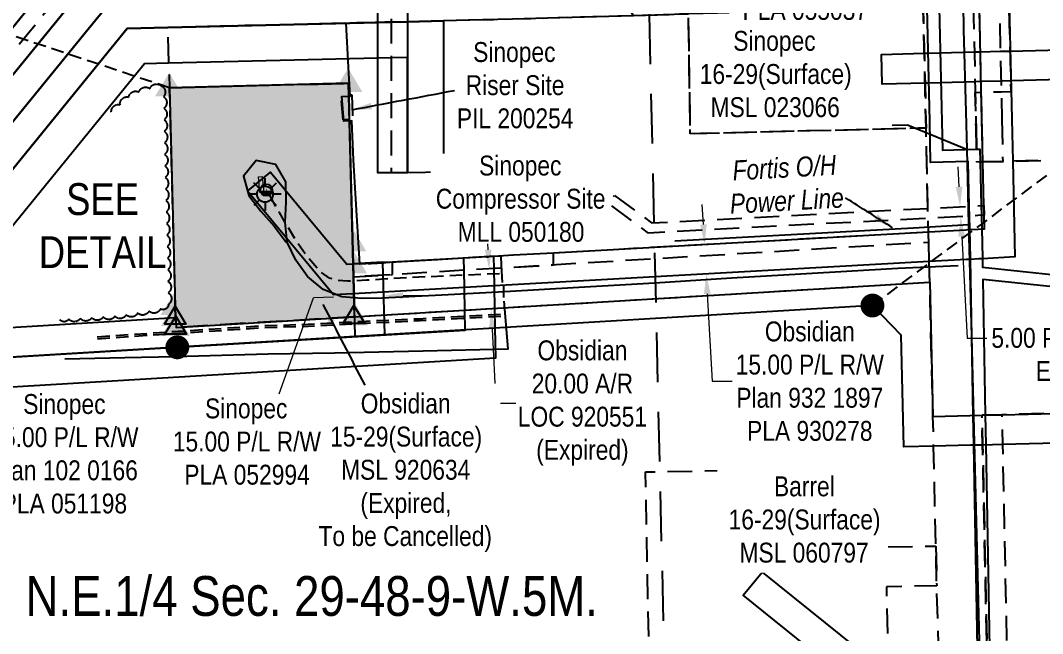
# Model space of a CAD drawing. Extents: x 614480 to 617433, y 5892532 to 5894399.
# Drawn here: x 614940 to 615454, y 5893076 to 5893385 of the extents above; entities that cross this region are included whole.
import ezdxf
from ezdxf.enums import TextEntityAlignment as Align

# ---------------------------------------------------------------- set-up
doc = ezdxf.new("R2010")
doc.units = 0
doc.header["$LTSCALE"] = 5
doc.header["$PDSIZE"] = 0.5
for name, pattern in [('0', [1, 1, 0]), ('foc-ACCESSROAD', [3.75, 2.5, -1.25]), ('foc-FLOWLINE', [3.75, 2.5, -1.25]), ('foc-LSD', [8, 5, -3]), ('foc-TIELINE', [1.875, 1.25, -0.625]), ('UG_PIPE', [1.875, 1.25, -0.625])]:
    doc.linetypes.add(name, pattern=pattern)
doc.layers.get('Defpoints').update_dxf_attribs({"color": 9})
for name, color, linetype in [('AS-FENCE', 48, 'foc-FENCE'), ('AS-PIPE-UG', 44, 'UG_PIPE'), ('AS-POWER', 104, 'foc-POWER'), ('AS-POWER-T', 104, 'Continuous'), ('AS-ROADS', 254, 'Continuous'), ('AS-SYMBOL', 7, 'Continuous'), ('C-AR', 13, 'foc-ACCESSROAD'), ('C-RW', 13, 'Continuous'), ('C-SYMBOL', 7, 'Continuous'), ('C-WS', 13, 'foc-ACCESSROAD'), ('C-WS-S', 8, 'Continuous'), ('DETAIL-T', 7, 'Continuous'), ('F-EZE', 190, 'foc-FLOWLINE'), ('F-RW', 190, 'Continuous'), ('F-WS', 190, 'foc-ACCESSROAD'), ('L-MON', 1, 'Continuous'), ('L-SECTION-LSD', 7, 'foc-LSD'), ('L-TIE', 7, 'foc-TIELINE'), ('P-PROPOSED', 10, 'Continuous'), ('P-PROPOSED-H', 21, 'Continuous'), ('T-BUSH', 110, '0')]:
    doc.layers.add(name, color=color, linetype=linetype)
for name, color, linetype, lineweight in [('AS-GENERAL', 48, 'Continuous', 18), ('C-AR-T', 13, 'Continuous', 9), ('C-RW-T', 13, 'Continuous', 9), ('C-WS-T', 13, 'Continuous', 9), ('F-EZE-T', 190, 'Continuous', 9), ('F-RW-T', 190, 'Continuous', 9), ('F-WS-T', 190, 'Continuous', 9)]:
    doc.layers.add(name, color=color, linetype=linetype, lineweight=lineweight)
doc.styles.add('175L', font='ARIALN.TTF', dxfattribs={"height": 20})
doc.styles.add('80CG', font='ARIALN.TTF', dxfattribs={"height": 10})
doc.styles.add('80L', font='ARIALN.TTF', dxfattribs={"height": 10})
doc.styles.add('foc-LtypeFont', font='ARIALN.TTF', dxfattribs={"height": 7.35})
doc.linetypes.add('foc-FENCE', pattern='A,10,-1,["X",foc-LtypeFont,S=0.2,R=0,X=-0.625,Y=-0.75],-1.24', length=12.24)
doc.linetypes.add('foc-POWER', pattern='A,6,-1,["P",foc-LtypeFont,S=0.2,R=0,X=-0.625,Y=-0.75],-1.24,4', length=12.24)
doc.dimstyles.new('Compass 5 000', dxfattribs={"dimscale": 5, "dimtxt": 9, "dimasz": 2, "dimexe": 0.2, "dimexo": 0.0625, "dimgap": 0.5, "dimtad": 0, "dimtih": 1, "dimtoh": 1, "dimzin": 0, "dimdsep": 46, "dimtxsty": '80CG', "dimcen": 0.1, "dimse1": 1, "dimse2": 1, "dimclrd": 256, "dimclrt": 256, "dimaunit": 1, "dimadec": 4, "dimazin": 0, "dimtfac": 0.06, "dimtofl": 0, "dimtmove": 0, "dimatfit": 1, "dimfxl": 0.2, "dimtolj": 1, "dimtzin": 0, "dimlwd": -1, "dimarcsym": 0})

# ---------------------------------------------------------------- blocks, each defined once
blk = doc.blocks.new('*D606')
at = {"layer": 'C-RW-T', "transparency": 16777216}
for p, q in [((615283.56, 5893282.18), (615283.01, 5893292.16)), ((615285.51, 5893247.24), (615287.96, 5893203.31)), ((615287.96, 5893203.31), (615297.96, 5893203.31))]:
    blk.add_line(p, q, dxfattribs=at)
for points in [[(615285.23, 5893282.27), (615281.9, 5893282.09), (615284.12, 5893272.2)], [(615287.17, 5893247.33), (615283.85, 5893247.15), (615284.95, 5893257.22)]]:
    blk.add_solid(points, dxfattribs=at)
at = {"layer": 'Defpoints', "color": 0, "transparency": 16777216}
for p in [(615312.09, 5893273.76), (615284.95, 5893257.22), (615312.92, 5893258.78)]:
    blk.add_point(p, dxfattribs=at)
at = {"layer": 'C-RW-T', "transparency": 16777216, "insert": (615337.04, 5893203.31), "char_height": 10, "attachment_point": 5, "style": '80CG'}
blk.add_mtext('\\A1;Obsidian\\P15.00 P/L R/W\\PPlan 932 1897\\PPLA 930278', dxfattribs=at)
blk = doc.blocks.new('*D612')
at = {"layer": 'Defpoints', "color": 0, "transparency": 16777216}
for p in [(615408.32, 5893290.91), (615408.58, 5893285.92), (615412.88, 5893286.15)]:
    blk.add_point(p, dxfattribs=at)
at = {"layer": 'F-EZE-T', "transparency": 16777216}
for p, q in [((615412.09, 5893301.12), (615411.56, 5893311.11)), ((615413.41, 5893276.16), (615416.11, 5893225.08)), ((615416.11, 5893225.08), (615426.11, 5893225.08))]:
    blk.add_line(p, q, dxfattribs=at)
for points in [[(615413.76, 5893301.21), (615410.43, 5893301.03), (615412.62, 5893291.14)], [(615415.07, 5893276.25), (615411.74, 5893276.08), (615412.88, 5893286.15)]]:
    blk.add_solid(points, dxfattribs=at)
at = {"layer": 'F-EZE-T', "transparency": 16777216, "insert": (615482.45, 5893225.08), "char_height": 10, "attachment_point": 5, "style": '80CG', "bg_fill": 3, "box_fill_scale": 1.1, "bg_fill_color": 256, "bg_fill_true_color": 13158600, "bg_fill_transparency": 0}
blk.add_mtext('\\A1;Fortis\\P5.00 Power Line R/W\\PEZE 050311', dxfattribs=at)
blk = doc.blocks.new('*D614')
at = {"layer": 'Defpoints', "color": 0, "transparency": 16777216}
for p in [(614958.69, 5893385.07), (614970.27, 5893375.63), (614908.42, 5893323.35)]:
    blk.add_point(p, dxfattribs=at)
at = {"layer": 'F-RW-T', "transparency": 16777216}
for p, q in [((614849.09, 5893371.68), (614839.09, 5893371.68)), ((614900.66, 5893329.67), (614849.09, 5893371.68)), ((614927.75, 5893307.6), (614935.51, 5893301.28))]:
    blk.add_line(p, q, dxfattribs=at)
for points in [[(614901.71, 5893330.96), (614899.61, 5893328.38), (614908.42, 5893323.35)], [(614928.81, 5893308.89), (614926.7, 5893306.31), (614920, 5893313.92)]]:
    blk.add_solid(points, dxfattribs=at)
at = {"layer": 'F-RW-T', "transparency": 16777216, "insert": (614800.01, 5893371.68), "char_height": 10, "attachment_point": 5, "style": '80CG'}
blk.add_mtext('\\A1;Keyera\\P15.00 P/L R/W\\PPlan 052 5152\\PPLA 034290', dxfattribs=at)
blk = doc.blocks.new('*D620')
at = {"layer": 'Defpoints', "color": 0, "transparency": 16777216}
for p in [(614950.68, 5893231.46), (614951.56, 5893216.6), (614910.36, 5893214.14)]:
    blk.add_point(p, dxfattribs=at)
at = {"layer": 'F-RW-T', "transparency": 16777216}
for p, q in [((614908.87, 5893238.97), (614908.28, 5893248.96)), ((614910.96, 5893204.15), (614913.19, 5893166.81)), ((614913.19, 5893166.81), (614923.19, 5893166.81))]:
    blk.add_line(p, q, dxfattribs=at)
for points in [[(614910.54, 5893239.07), (614907.21, 5893238.87), (614909.47, 5893228.99)], [(614912.62, 5893204.25), (614909.29, 5893204.05), (614910.36, 5893214.14)]]:
    blk.add_solid(points, dxfattribs=at)
at = {"layer": 'F-RW-T', "transparency": 16777216, "insert": (614962.28, 5893166.81), "char_height": 10, "attachment_point": 5, "style": '80CG'}
blk.add_mtext('\\A1;Sinopec\\P15.00 P/L R/W\\PPlan 102 0166\\PPLA 051198', dxfattribs=at)
blk = doc.blocks.new('*D625')
at = {"layer": 'Defpoints', "color": 0, "transparency": 16777216}
for p in [(615265.57, 5893426.03), (615275.52, 5893426.17), (615275.69, 5893414.72)]:
    blk.add_point(p, dxfattribs=at)
at = {"layer": 'F-RW-T', "transparency": 16777216}
for p, q in [((615255.74, 5893414.42), (615245.74, 5893414.27)), ((615285.69, 5893414.86), (615295.69, 5893415.01))]:
    blk.add_line(p, q, dxfattribs=at)
for points in [[(615255.72, 5893416.09), (615255.77, 5893412.75), (615265.74, 5893414.57)], [(615285.66, 5893416.53), (615285.71, 5893413.2), (615275.69, 5893414.72)]]:
    blk.add_solid(points, dxfattribs=at)
at = {"layer": 'F-RW-T', "transparency": 16777216, "insert": (615334.77, 5893415.01), "char_height": 10, "attachment_point": 5, "style": '80CG', "bg_fill": 3, "box_fill_scale": 1.1, "bg_fill_color": 256, "bg_fill_true_color": 13158600, "bg_fill_transparency": 0}
blk.add_mtext('\\A1;Sinopec\\P10.00 P/L R/W\\PPlan 072 2904\\PPLA 055037', dxfattribs=at)
blk = doc.blocks.new('*D627')
at = {"layer": 'C-AR-T', "transparency": 16777216}
for p, q in [((615175.35, 5893269.5), (615174.85, 5893279.49)), ((615177.34, 5893229.54), (615179.2, 5893192.35)), ((615179.2, 5893192.35), (615189.2, 5893192.35))]:
    blk.add_line(p, q, dxfattribs=at)
for points in [[(615177.01, 5893269.59), (615173.68, 5893269.42), (615175.85, 5893259.52)], [(615179.01, 5893229.62), (615175.68, 5893229.46), (615176.85, 5893239.53)]]:
    blk.add_solid(points, dxfattribs=at)
at = {"layer": 'Defpoints', "color": 0, "transparency": 16777216}
for p in [(615202.64, 5893260.85), (615176.85, 5893239.53), (615203.64, 5893240.87)]:
    blk.add_point(p, dxfattribs=at)
at = {"layer": 'C-AR-T', "transparency": 16777216, "insert": (615222.72, 5893192.35), "char_height": 10, "attachment_point": 5, "style": '80CG'}
blk.add_mtext('\\A1;Obsidian\\P20.00 A/R\\PLOC 920551\\P(Expired)', dxfattribs=at)
blk = doc.blocks.new('fdia')
at = {"color": 255, "const_width": 1}
blk.add_lwpolyline([(-0.5, 0, 1), (0.5, 0, 1)], format="xyb", close=True, dxfattribs=at)
blk = doc.blocks.new('Fdiaa')
blk.add_blockref('fdia', (0, 0))
blk = doc.blocks.new('fdib')
at = {"color": 1, "const_width": 1.6}
blk.add_lwpolyline([(-0.4, 0, 1), (0.4, 0, 1)], format="xyb", close=True, dxfattribs=at)
at = {"color": 1}
blk.add_circle((0, 0), 0.8, dxfattribs=at)
blk = doc.blocks.new('Fdibb')
blk.add_blockref('fdib', (0, 0))
blk = doc.blocks.new('fdicc')
for name in ['Fdibb', 'Fdiaa']:
    blk.add_blockref(name, (0, 0))
blk = doc.blocks.new('FDI')
blk.add_blockref('fdicc', (0, 0))
blk = doc.blocks.new('GAS')
h = blk.add_hatch(color=255)
h.dxf.hatch_style = 1
edge = h.paths.add_edge_path()
edge.add_arc((0, 0), 0.9, 0, 360)
for p, q in [((-0.57, 0.57), (-1.14, 1.14)), ((0, 0.81), (0, 1.62)), ((0.57, 0.57), (1.14, 1.14)), ((-0.81, 0), (-1.62, 0)), ((1.62, 0), (0.81, 0)), ((-0.57, -0.57), (-1.14, -1.14)), ((0, -0.81), (0, -1.62)), ((1.14, -1.14), (0.57, -0.57))]:
    blk.add_line(p, q)
blk.add_circle((0, 0), 0.8)
blk = doc.blocks.new('RISER')
h = blk.add_hatch(color=255)
h.dxf.hatch_style = 1
edge = h.paths.add_edge_path()
edge.add_arc((0, 0), 0.7, 0, 360)
blk.add_hatch(color=13).paths.add_polyline_path([(0.58, -0.15), (-0.58, -0.15, 0.774597)])
at = {"color": 13}
blk.add_line((-0.58, -0.15), (0.58, -0.15), dxfattribs=at)
blk.add_circle((0, 0), 0.6, dxfattribs=at)
blk = doc.blocks.new('STRIA')
blk.add_hatch(color=255).paths.add_polyline_path([(-0.04, 1.52), (-1.47, -0.87), (1.39, -0.87)])
blk = doc.blocks.new('STRIAA')
blk.add_blockref('STRIA', (0, 0))
blk = doc.blocks.new('STRIB')
at = {"color": 1}
blk.add_solid([(-1.12, -0.67), (-0.04, 1.13), (1.04, -0.67)], dxfattribs=at)
blk = doc.blocks.new('STRIBB')
blk.add_blockref('STRIB', (0, 0))
blk = doc.blocks.new('STRICC')
for name in ['STRIAA', 'STRIBB']:
    blk.add_blockref(name, (0, 0))
blk = doc.blocks.new('fdspike')
blk.add_blockref('STRICC', (0, 0))
blk = doc.blocks.new('TRIA')
blk.add_hatch(color=255).paths.add_polyline_path([(-0.04, 1.52), (-1.47, -0.87), (1.39, -0.87)])
blk = doc.blocks.new('TRIAA')
blk.add_blockref('TRIA', (0, 0))
blk = doc.blocks.new('TRIB')
at = {"color": 1}
blk.add_lwpolyline([(-1.12, -0.67), (-0.04, 1.13), (1.04, -0.67)], close=True, dxfattribs=at)
blk = doc.blocks.new('TRIBB')
blk.add_blockref('TRIB', (0, 0))
blk = doc.blocks.new('TRICC')
for name in ['TRIAA', 'TRIBB']:
    blk.add_blockref(name, (0, 0))
blk = doc.blocks.new('plspike')
blk.add_blockref('TRICC', (0, 0))

msp = doc.modelspace()

# ---------------------------------------------------------------- hatches: boundary and pattern name
at = {"layer": 'P-PROPOSED-H'}
h = msp.add_hatch(color=256, dxfattribs=at)
h.dxf.hatch_style = 1
h.paths.add_polyline_path([(615018.017, 5893240.967), (615018.161, 5893235.382), (615018.45, 5893230.385), (615108.081, 5893235.763), (615107.417, 5893262.021), (615105.125, 5893353.184), (615015.181, 5893350.902)])

# ---------------------------------------------------------------- linework, layer by layer
at = {"layer": 'AS-FENCE', "flags": 128}
for points in [[(615182.622, 5893252.969), (615182.029, 5893261.667), (615181.839, 5893266.157), (615176.001, 5893266.007), (615168.04, 5893265.48), (615149.935, 5893264.416), (615110.755, 5893262.212), (615109.103, 5893289.303), (615107.668, 5893314.709), (615106.774, 5893334.235), (615102.707, 5893334.109), (615101.729, 5893346.483), (615106.002, 5893346.715), (615105.06, 5893361.281), (615103.892, 5893383.442), (615128.326, 5893384.173)], [(615182.622, 5893252.969), (615182.029, 5893261.667), (615181.839, 5893266.157)], [(614962.456, 5893214.592), (614992.593, 5893215.313), (615018.014, 5893215.847), (615064.748, 5893217.047), (615098.062, 5893217.66), (615142.655, 5893218.67), (615185.469, 5893219.637), (615183.37, 5893243.61)]]:
    msp.add_lwpolyline(points, dxfattribs=at)
at = {"layer": 'AS-GENERAL', "const_width": 1, "flags": 128}
for points in [[(615105.793, 5893349.197), (615105.706, 5893350.499)], [(615109.459, 5893283.343), (615109.37, 5893284.653)], [(615114.848, 5893262.45), (615123.924, 5893262.929)], [(615175.636, 5893265.9), (615174.331, 5893265.803)], [(615183.192, 5893245.317), (615183.074, 5893251.522)]]:
    msp.add_lwpolyline(points, dxfattribs=at)
at = {"layer": 'AS-GENERAL', "flags": 128}
msp.add_lwpolyline([(615060.609, 5893298.248), (615059.911, 5893306.114), (615061.78, 5893306.256), (615062.611, 5893298.31)], close=True, dxfattribs=at)
at = {"layer": 'AS-PIPE-UG', "flags": 128}
for points in [[(615181.047, 5893257.422), (615136.277, 5893255.448), (615114.172, 5893254.115), (615104.791, 5893253.634), (615099.501, 5893254.027), (615095.529, 5893255.23), (615090.779, 5893258.53), (615083.57, 5893266.971), (615078.44, 5893274.519), (615070.422, 5893288.146), (615065.997, 5893295.918), (615063.767, 5893299.489)], [(614978.813, 5893225.684), (615004.326, 5893227.462), (615022.362, 5893228.696), (615041.935, 5893229.959), (615061.326, 5893231.262), (615088.196, 5893232.132), (615113.975, 5893233.57), (615141.029, 5893234.804), (615163.009, 5893236.019), (615183.759, 5893237.174)], [(614978.882, 5893224.687), (615004.395, 5893226.465), (615022.428, 5893227.699), (615042.001, 5893228.962), (615061.376, 5893230.263), (615088.24, 5893231.133), (615114.026, 5893232.572), (615141.079, 5893233.806), (615163.064, 5893235.021), (615183.815, 5893236.176)]]:
    msp.add_lwpolyline(points, dxfattribs=at)
at = {"layer": 'AS-POWER', "flags": 128}
for points in [[(615435.515, 5892547.5), (615433.563, 5892624.979), (615430.936, 5892729.234), (615430.79, 5892735.049), (615434.217, 5892829.192), (615425.797, 5892933.202), (615423.284, 5893032.905), (615420.771, 5893132.619), (615418.258, 5893232.332), (615417.078, 5893282.11), (615416.179, 5893320.046), (615415.653, 5893338.858), (615414.5, 5893380.093), (615414.405, 5893383.516), (615412.853, 5893446.782), (615410.333, 5893546.806), (615410.222, 5893551.186)], [(615416.681, 5893319.589), (615386.212, 5893332.046), (615378.475, 5893331.893)], [(615269.224, 5893273.87), (615389.105, 5893280.552), (615417.078, 5893282.11)]]:
    msp.add_lwpolyline(points, dxfattribs=at)
at = {"layer": 'AS-ROADS', "flags": 128}
msp.add_lwpolyline([(615411.663, 5893261.357), (615381.356, 5893259.998), (615332.547, 5893257.178), (615297.677, 5893255.18), (615259.131, 5893252.716), (615220.901, 5893250.452), (615183.5, 5893248.292), (615152, 5893246.637), (615121.994, 5893245.051), (615111.801, 5893244.982), (615101.751, 5893245.798), (615092.336, 5893249.463), (615084.494, 5893256.013), (615078.593, 5893264.291), (615074.216, 5893273.337), (615073.289, 5893283.373), (615073.861, 5893293.45), (615073.597, 5893303.581), (615068.572, 5893312.258), (615058.631, 5893314.316), (615052.386, 5893306.413), (615054.951, 5893296.728), (615061.115, 5893288.836), (615067.683, 5893281.27), (615073.705, 5893273.262)], dxfattribs=at)
at = {"layer": 'C-AR', "flags": 128}
msp.add_lwpolyline([(615108.081, 5893235.769), (615397.333, 5893253.146), (615396.844, 5893273.145), (615107.577, 5893255.768)], close=True, dxfattribs=at)
at = {"layer": 'C-RW', "flags": 128}
for points in [[(615432.878, 5892547.434), (615430.902, 5892646.898), (615430.891, 5892647.465), (615425.953, 5892813), (615425.641, 5892827.992), (615419.445, 5893171.158), (615419.174, 5893186.162), (615417.753, 5893264.859), (615417.424, 5893279.856), (615417.275, 5893286.382), (615417.16, 5893291.375), (615416.645, 5893313.877), (615397.771, 5893313.408), (615397.313, 5893333.981), (615396.025, 5893391.093), (615395.687, 5893406.087), (615394.908, 5893440.641), (615394.684, 5893450.576), (615394.67, 5893451.201), (615394.175, 5893465.712), (615393.798, 5893475.626), (615393.236, 5893490.628), (615390.949, 5893550.708)], [(615398.045, 5893550.884), (615399.774, 5893490.786), (615400.206, 5893475.784), (615400.482, 5893466.01), (615400.594, 5893451.288), (615400.603, 5893450.721), (615400.841, 5893440.805), (615401.673, 5893406.258), (615402.033, 5893391.264), (615403.757, 5893319.617), (615420.884, 5893320.048), (615422.577, 5893320.092), (615422.725, 5893313.602), (615423.225, 5893291.696), (615423.339, 5893286.702), (615423.488, 5893280.192), (615423.818, 5893265.194), (615423.901, 5893260.694), (615461.669, 5893256.672)], [(615433.683, 5893551.767), (615435.616, 5893466.596), (615435.956, 5893451.585), (615436.18, 5893441.598), (615436.516, 5893426.593), (615436.922, 5893408.477), (615436.949, 5893407.267), (615437.258, 5893393.472), (615437.285, 5893392.269), (615438.23, 5893350.07), (615438.567, 5893335.065), (615439.039, 5893313.996)], [(615433.684, 5893551.748), (615435.616, 5893466.577), (615435.957, 5893451.567), (615436.181, 5893441.579), (615436.516, 5893426.574), (615436.922, 5893408.458), (615436.949, 5893407.248), (615437.259, 5893393.453), (615437.285, 5893392.25), (615438.231, 5893350.052), (615438.567, 5893335.046), (615439.04, 5893313.977)], [(615439.039, 5893313.996), (615440.117, 5893265.873), (615423.822, 5893264.964), (615421.964, 5893264.861), (615417.757, 5893264.626), (615415.876, 5893264.522), (615397.081, 5893263.474), (615178.36, 5893251.281), (615163.371, 5893250.446), (615122.519, 5893248.17), (615107.535, 5893247.336), (615097.507, 5893246.777), (615054.34, 5893298.855), (615065.884, 5893308.423), (615104.226, 5893262.169), (615107.171, 5893262.328), (615122.155, 5893263.163), (615127.254, 5893263.453), (615163.1, 5893265.457), (615178.088, 5893266.293), (615188.127, 5893266.846), (615208.118, 5893267.96), (615396.675, 5893278.469), (615415.561, 5893279.521), (615417.429, 5893279.625), (615421.65, 5893279.861), (615423.492, 5893279.965), (615424.802, 5893280.037), (615424.651, 5893286.772), (615424.54, 5893291.765), (615424.05, 5893313.635), (615423.577, 5893334.729), (615423.241, 5893349.734), (615422.298, 5893391.842)], [(615460.958, 5893250.61), (615424.016, 5893254.552), (615425.247, 5893186.491), (615425.522, 5893171.302), (615431.73, 5892828.034), (615432.037, 5892813.189), (615436.985, 5892647.616), (615436.996, 5892647.048), (615438.947, 5892547.585)]]:
    msp.add_lwpolyline(points, dxfattribs=at)
at = {"layer": 'C-WS', "flags": 128}
for points in [[(615420.627, 5893331.348), (615420.884, 5893320.048), (615422.577, 5893320.092), (615422.725, 5893313.602), (615424.05, 5893313.635), (615434.051, 5893313.875), (615439.039, 5893313.996), (615453.261, 5893314.322), (615454.896, 5893314.377), (615523.125, 5893316.056), (615524.368, 5893265.221), (615526.236, 5893188.8), (615433.617, 5893186.514), (615425.251, 5893186.307), (615423.615, 5893186.267), (615423.93, 5893171.263), (615431.135, 5892827.918), (615431.447, 5892813.049), (615434.931, 5892646.997), (615430.902, 5892646.897), (615428.839, 5892646.847), (615411.994, 5892646.432), (615408.179, 5892807.407), (615407.584, 5892832.546), (615407.347, 5892842.549), (615402.785, 5893035.044), (615400.846, 5893100.48), (615400.378, 5893120.475), (615399.301, 5893170.684), (615398.979, 5893185.689), (615397.369, 5893251.64), (615397.081, 5893263.474), (615396.881, 5893271.654), (615396.675, 5893278.469), (615396.517, 5893285.286), (615396.401, 5893290.279), (615395.88, 5893312.828), (615395.472, 5893330.643), (615394.098, 5893391.038), (615393.757, 5893406.032), (615392.972, 5893440.587), (615392.746, 5893450.528), (615394.684, 5893450.576), (615398.839, 5893450.677), (615400.603, 5893450.721), (615417.902, 5893451.144), (615418.126, 5893441.286), (615418.47, 5893426.189), (615418.912, 5893406.751), (615419.253, 5893391.755), (615420.21, 5893349.666), (615420.551, 5893334.662), (615420.627, 5893331.348)], [(615015.181, 5893350.902), (615105.125, 5893353.184), (615108.081, 5893235.763), (615018.45, 5893230.385), (615018.161, 5893235.382), (615018.017, 5893240.967)]]:
    msp.add_lwpolyline(points, close=True, dxfattribs=at)
at = {"layer": 'F-EZE', "flags": 128}
for points in [[(615433.579, 5893334.954), (615434.051, 5893313.875), (615424.05, 5893313.634), (615423.577, 5893334.729), (615423.241, 5893349.734), (615422.265, 5893393.318), (615421.928, 5893408.323), (615421.527, 5893426.257), (615421.191, 5893441.352), (615420.968, 5893451.219), (615423.657, 5893466.314), (615421.733, 5893551.471)], [(615431.735, 5893551.719), (615433.66, 5893466.551), (615433.683, 5893465.524), (615431.174, 5893451.469), (615430.993, 5893450.464), (615431.2, 5893441.566), (615431.531, 5893426.479), (615431.935, 5893408.426), (615432.27, 5893393.42), (615433.243, 5893349.959), (615433.579, 5893334.954)], [(615437.018, 5892547.537), (615434.931, 5892646.997), (615431.45, 5892812.889), (615431.136, 5892827.879), (615423.93, 5893171.263), (615423.615, 5893186.267), (615433.617, 5893186.514), (615433.932, 5893171.509), (615441.139, 5892828.103), (615441.453, 5892813.106), (615443.446, 5892718.135), (615444.934, 5892647.243)]]:
    msp.add_lwpolyline(points, dxfattribs=at)
msp.add_lwpolyline([(615238.847, 5893296.791), (615257.451, 5893282.943), (615396.4, 5893290.279), (615415.315, 5893291.277), (615421.404, 5893291.6), (615424.54, 5893291.765), (615424.651, 5893286.772), (615421.509, 5893286.605), (615415.419, 5893286.284), (615396.516, 5893285.286), (615255.915, 5893277.862), (615235.865, 5893292.786), (615238.847, 5893296.791)], close=True, dxfattribs=at)
at = {"layer": 'F-RW', "flags": 128}
for points in [[(614759.469, 5893164.109), (614817.331, 5893235.305), (614845.139, 5893269.44), (614856.24, 5893283.069), (614972.079, 5893425.271), (615134.818, 5893429.166), (615134.819, 5893414.152), (615134.82, 5893399.157), (615134.82, 5893384.111), (615134.821, 5893366.095), (615134.824, 5893308.062), (615126.82, 5893308.062), (615119.816, 5893308.061), (615119.814, 5893365.738), (615119.813, 5893383.753), (615119.812, 5893398.801), (615119.811, 5893413.795), (614979.349, 5893410.432), (614856.775, 5893259.961), (614828.973, 5893225.833), (614760.046, 5893141.023)], [(614856.775, 5893259.961), (614979.349, 5893410.432)], [(614760.623, 5893117.951), (614840.609, 5893216.381), (614857.31, 5893236.876), (614974.159, 5893380.402), (614986.622, 5893395.609), (615119.812, 5893398.801), (615126.816, 5893398.966), (615134.82, 5893399.157), (615172.302, 5893400.056), (615187.268, 5893400.406), (615204.884, 5893400.929), (615230.178, 5893401.843), (615241.214, 5893402.126), (615265.991, 5893402.761), (615275.862, 5893403.015), (615320.824, 5893404.064), (615336.944, 5893404.441), (615343.159, 5893404.585)], [(615343.159, 5893404.585), (615343.508, 5893389.595), (615327.404, 5893389.212), (615276.083, 5893388.016), (615271.46, 5893387.863), (615266.264, 5893387.65), (615248.426, 5893387.138), (615205.239, 5893385.865), (615187.604, 5893385.395), (615172.645, 5893385.009), (615152.832, 5893384.539), (615134.82, 5893384.111), (615126.817, 5893383.919), (615119.813, 5893383.753), (615014.22, 5893381.245), (614993.852, 5893380.77), (614985.776, 5893370.902), (614877.463, 5893237.865), (614868.946, 5893227.399), (614857.844, 5893213.774), (614852.25, 5893206.907), (614761.2, 5893094.863)], [(614986.622, 5893395.609), (614974.172, 5893380.373), (614857.31, 5893236.876)], [(614891.084, 5892633.639), (614878.041, 5893212.202), (614877.692, 5893227.686), (614877.463, 5893237.865), (614985.785, 5893370.882), (614993.852, 5893380.77), (615014.22, 5893381.244), (615119.813, 5893383.753), (615126.817, 5893383.919), (615134.82, 5893384.111), (615152.832, 5893384.539), (615152.835, 5893308.486), (615134.824, 5893308.062), (615134.821, 5893366.095), (615126.818, 5893365.905), (615119.814, 5893365.738), (615014.657, 5893363.237), (615002.572, 5893362.957), (614895.618, 5893231.637), (614895.693, 5893228.293), (614896.032, 5893213.279), (614909.089, 5892634.08)], [(614911.335, 5892534.44), (614911.038, 5892547.631), (614910.701, 5892562.587), (614909.089, 5892634.081), (614896.038, 5893213.017), (615019.049, 5893220.407), (615163.758, 5893229.1), (615163.585, 5893238.669), (615163.371, 5893250.446), (615163.222, 5893258.692), (615163.099, 5893265.463), (615178.088, 5893266.298), (615178.21, 5893259.557), (615178.36, 5893251.281), (615178.572, 5893239.534), (615178.741, 5893230.166), (615179.015, 5893214.995), (615019.949, 5893205.439), (614916.093, 5893199.201), (614906.575, 5893188.871), (614919.078, 5892634.326), (614920.663, 5892564.009), (614921, 5892549.042), (614921.324, 5892534.689)], [(615539.523, 5893259.384), (615541.605, 5893174.166), (615433.932, 5893171.509), (615423.93, 5893171.263), (615417.836, 5893171.12), (615399.301, 5893170.684), (615384.342, 5893170.333), (615382.968, 5893226.579), (615368.533, 5893241.402), (615019.049, 5893220.407), (614868.777, 5893211.379), (614858.201, 5893198.365), (614761.585, 5893079.47)], [(614761.2, 5893094.863), (614852.25, 5893206.907), (614857.844, 5893213.774), (614868.099, 5893226.36), (615018.15, 5893235.374), (615018.45, 5893230.385), (615397.333, 5893253.146), (615398.979, 5893185.689), (615417.521, 5893186.124), (615423.615, 5893186.267), (615433.617, 5893186.514), (615526.236, 5893188.8)], [(615372.797, 5893039.945), (615303.619, 5893095.691), (615313.031, 5893107.369), (615376.413, 5893056.294)], [(615372.797, 5893039.945), (615303.619, 5893095.691), (615313.031, 5893107.369), (615376.413, 5893056.294)]]:
    msp.add_lwpolyline(points, dxfattribs=at)
msp.add_lwpolyline([(615394.958, 5893353.25), (615373.412, 5893352.679), (615373.015, 5893367.668), (615394.617, 5893368.24), (615396.539, 5893368.291), (615402.582, 5893368.451), (615419.772, 5893368.907), (615422.81, 5893368.988), (615432.811, 5893369.253), (615437.798, 5893369.385), (615469.405, 5893370.222), (615469.802, 5893355.233), (615438.133, 5893354.394), (615433.147, 5893354.262), (615423.145, 5893353.997), (615420.113, 5893353.916), (615402.943, 5893353.461), (615396.877, 5893353.3), (615394.958, 5893353.25)], close=True, dxfattribs=at)
at = {"layer": 'F-RW'}
msp.add_lwpolyline([(615123.309, 5893226.67), (615122.39, 5893263.176), (615107.412, 5893262.341), (615108.333, 5893225.77)], close=True, dxfattribs=at)
at = {"layer": 'F-WS', "flags": 128}
for points in [[(615580.509, 5893555.404), (615580.837, 5893541.564), (615570.844, 5893541.325), (615572.893, 5893454.94), (615576.887, 5893455.038), (615582.588, 5893427.883), (615581.834, 5893394.726), (615581.347, 5893373.331), (615580.076, 5893317.466), (615576.036, 5893317.366), (615561.281, 5893301.34), (615559.887, 5893302.611), (615544.69, 5893316.576), (615523.125, 5893316.056), (615454.895, 5893314.414), (615453.259, 5893314.375), (615439.039, 5893314.014), (615434.051, 5893313.889), (615424.05, 5893313.636), (615422.725, 5893313.602), (615421.031, 5893313.557), (615420.884, 5893320.048), (615420.627, 5893331.348), (615420.551, 5893334.662), (615420.235, 5893348.568), (615423.266, 5893348.641), (615433.268, 5893348.882), (615438.254, 5893349.001), (615438.23, 5893350.07), (615437.285, 5893392.269), (615437.258, 5893393.472), (615436.949, 5893407.267), (615436.921, 5893408.477), (615436.516, 5893426.593), (615436.478, 5893428.297), (615431.493, 5893428.177), (615421.489, 5893427.937), (615418.432, 5893427.863), (615418.126, 5893441.286), (615417.902, 5893451.144), (615420.968, 5893451.219), (615425.759, 5893451.336), (615431.174, 5893451.469), (615435.956, 5893451.585), (615450.966, 5893451.953), (615450.616, 5893466.961), (615448.67, 5893552.138)], [(614759.469, 5893164.109), (614817.331, 5893235.305), (614845.139, 5893269.439), (614856.24, 5893283.062), (614972.079, 5893425.271), (615134.818, 5893429.166), (615134.819, 5893414.152), (615134.82, 5893399.151), (615134.82, 5893384.111), (615134.821, 5893366.095), (615134.824, 5893308.062), (615126.82, 5893308.061), (615126.818, 5893365.905), (615126.817, 5893383.92), (615126.816, 5893398.961), (615126.816, 5893413.961), (615126.815, 5893420.968), (614975.956, 5893417.356), (614856.526, 5893270.737), (614823.54, 5893230.252), (614759.777, 5893151.796)]]:
    msp.add_lwpolyline(points, dxfattribs=at)
for points in [[(615336.921, 5893452.363), (615339.218, 5893449.217), (615358.918, 5893449.7), (615360.529, 5893449.739), (615369.547, 5893449.96), (615378.923, 5893450.19), (615381.733, 5893450.258), (615383.774, 5893450.308), (615391.73, 5893450.503), (615392.746, 5893450.528), (615392.972, 5893440.587), (615393.757, 5893406.032), (615394.098, 5893391.038), (615395.472, 5893330.627), (615276.97, 5893327.777), (615276.083, 5893388.01), (615271.46, 5893387.863), (615266.264, 5893387.65), (615248.426, 5893387.138), (615247.361, 5893388.752), (615246.353, 5893390.403), (615245.405, 5893392.088), (615244.516, 5893393.805), (615243.687, 5893395.553), (615242.921, 5893397.328), (615242.218, 5893399.13), (615241.578, 5893400.955), (615241.214, 5893402.126), (615241.003, 5893402.802), (615240.494, 5893404.667), (615240.05, 5893406.549), (615239.673, 5893408.446), (615239.362, 5893410.355), (615239.236, 5893411.354), (615239.119, 5893412.273), (615238.943, 5893414.199), (615238.836, 5893416.13), (615238.796, 5893418.064), (615238.824, 5893419.997), (615238.921, 5893421.929), (615239.084, 5893423.856), (615239.316, 5893425.776), (615239.615, 5893427.686), (615239.981, 5893429.585), (615240.413, 5893431.47), (615240.912, 5893433.338), (615241.476, 5893435.189), (615241.651, 5893435.698), (615242.105, 5893437.018), (615242.797, 5893438.823), (615243.553, 5893440.603), (615244.371, 5893442.355), (615245.249, 5893444.078), (615246.188, 5893445.769), (615246.91, 5893446.96), (615247.186, 5893447.426), (615248.241, 5893449.046), (615249.353, 5893450.629), (615250.519, 5893452.171), (615251.739, 5893453.671), (615253.011, 5893455.128), (615254.334, 5893456.539), (615255.705, 5893457.903), (615257.123, 5893459.217), (615258.587, 5893460.482), (615260.094, 5893461.693), (615261.643, 5893462.851), (615263.232, 5893463.954), (615264.858, 5893465), (615266.52, 5893465.989), (615268.216, 5893466.918), (615269.944, 5893467.787), (615271.701, 5893468.595), (615273.485, 5893469.34), (615275.295, 5893470.023), (615276.987, 5893470.594), (615278.98, 5893471.195), (615280.851, 5893471.683), (615282.739, 5893472.105), (615284.639, 5893472.46), (615286.551, 5893472.749), (615288.473, 5893472.97), (615290.401, 5893473.123), (615294.266, 5893473.226), (615302.459, 5893463.823), (615324.129, 5893464.108), (615325.726, 5893463.01), (615327.283, 5893461.858), (615328.799, 5893460.651), (615330.272, 5893459.392), (615331.699, 5893458.082), (615333.079, 5893456.722), (615334.411, 5893455.315), (615334.999, 5893454.647), (615335.692, 5893453.861), (615336.921, 5893452.363)], [(615107.577, 5893255.768), (615127.253, 5893256.95), (615127.254, 5893263.453), (615163.1, 5893265.457), (615178.088, 5893266.293), (615188.127, 5893266.846), (615188.132, 5893260.607), (615208.124, 5893261.808), (615208.118, 5893267.96), (615396.675, 5893278.469), (615396.517, 5893285.286), (615396.401, 5893290.279), (615395.88, 5893312.828), (615395.473, 5893330.576), (615276.97, 5893327.777), (615276.083, 5893388.01), (615271.46, 5893387.849), (615266.264, 5893387.65), (615248.426, 5893387.138), (615205.239, 5893385.868), (615187.604, 5893385.395), (615172.645, 5893385.009), (615152.832, 5893384.538), (615134.82, 5893384.11), (615126.817, 5893383.919), (615119.813, 5893383.753), (615014.22, 5893381.245), (615014.671, 5893363.237), (615015.181, 5893350.902), (615105.125, 5893353.184)], [(615105.289, 5893334.875), (615102.398, 5893334.759), (615101.441, 5893347.148), (615104.966, 5893347.324), (615106.82, 5893347.416), (615107.156, 5893334.949), (615105.289, 5893334.875)], [(615400.378, 5893120.475), (615400.846, 5893100.48), (615375.594, 5893100.008), (615376.413, 5893056.294), (615376.717, 5893040.018), (615372.797, 5893039.945), (615256.738, 5893037.772), (615254.492, 5893157.752), (615374.471, 5893159.997), (615375.22, 5893120.004), (615400.378, 5893120.475)]]:
    msp.add_lwpolyline(points, close=True, dxfattribs=at)
at = {"layer": 'F-WS-T', "flags": 128}
for points in [[(615132.565, 5893246.427), (615142.562, 5893246.671)], [(615097.575, 5893245.576), (615087.578, 5893245.333)]]:
    msp.add_lwpolyline(points, dxfattribs=at)
at = {"layer": 'F-WS-T'}
for points in [[(615097.534, 5893247.243), (615097.616, 5893243.91), (615107.572, 5893245.82)], [(615132.524, 5893248.094), (615132.605, 5893244.761), (615122.567, 5893246.184)]]:
    msp.add_solid(points, dxfattribs=at)
at = {"layer": 'L-SECTION-LSD', "flags": 128}
msp.add_lwpolyline([(615273.726, 5892643.048), (615255.012, 5893447.176)], dxfattribs=at)
at = {"layer": 'L-TIE'}
for p, q in [((615368.533, 5893241.402), (615657.357, 5893456.894)), ((615015.181, 5893350.902), (614836.607, 5893410.208))]:
    msp.add_line(p, q, dxfattribs=at)
at = {"layer": 'P-PROPOSED', "flags": 128}
msp.add_lwpolyline([(615018.017, 5893240.967), (615018.161, 5893235.382), (615018.45, 5893230.385), (615108.081, 5893235.763), (615107.417, 5893262.021), (615105.125, 5893353.184), (615015.181, 5893350.902)], close=True, dxfattribs=at)
at = {"layer": 'T-BUSH', "flags": 128}
msp.add_lwpolyline([(614985.896, 5893338.593, -0.5205671), (614990.26, 5893342.415, -0.5205671), (614994.624, 5893346.238, -0.5205671), (614999.709, 5893348.767, -0.5205671), (615005.255, 5893350.47, -0.5205671), (615010.725, 5893352.037, -0.5205671), (615012.148, 5893346.413, -0.5205671), (615012.295, 5893340.618, -0.5205671), (615012.392, 5893334.818, -0.5205671), (615012.49, 5893329.017, -0.5205671), (615012.588, 5893323.216, -0.5205671), (615012.685, 5893317.416, -0.5205671), (615012.807, 5893311.616, -0.5205671), (615012.964, 5893305.816, -0.5205671), (615013.12, 5893300.017, -0.5205671), (615013.276, 5893294.218, -0.5205671), (615013.432, 5893288.418, -0.5205671), (615013.588, 5893282.619, -0.5205671), (615013.744, 5893276.819, -0.5205671), (615013.9, 5893271.02, -0.5205671), (615014.056, 5893265.221, -0.5205671), (615014.212, 5893259.421, -0.5205671), (615014.368, 5893253.622, -0.5205671), (615014.524, 5893247.823, -0.5205671), (615014.68, 5893242.023, -0.5205671), (615010.539, 5893239.592, -0.5205671), (615004.817, 5893238.633, -0.5205671), (614999.095, 5893237.674, -0.5205671), (614993.374, 5893236.715, -0.5205671), (614987.62, 5893236.033, -0.5205671), (614981.83, 5893235.67, -0.5205671), (614976.04, 5893235.306, -0.5205671), (614970.25, 5893234.942, -0.5205671), (614964.46, 5893234.579, -0.5205671), (614959.962, 5893234.296, -0.5205671)], format="xyb", dxfattribs=at)

# ---------------------------------------------------------------- block references
at = {"layer": 'AS-SYMBOL', "color": 211, "xscale": 4.998103800000016, "yscale": 4.998103800000016, "zscale": 4.998103800000016}
msp.add_blockref('RISER', (615063.767, 5893299.489), dxfattribs=at)
at = {"layer": 'C-WS-S', "xscale": 5.00000000000002, "yscale": 5.00000000000002, "zscale": 5.00000000000002}
msp.add_blockref('GAS', (615063.159, 5893297.382), dxfattribs=at)
at = {"layer": 'L-MON', "color": 211}
for name, p, xscale, yscale, zscale in [('fdspike', (615105.125, 5893353.184), 4.998103800000007, 4.998103800000007, 4.998103800000007), ('fdspike', (615015.181, 5893350.902), 4.998103800000007, 4.998103800000007, 4.998103800000007), ('fdspike', (615107.138, 5893273.005), 4.998103800000007, 4.998103800000007, 4.998103800000007), ('fdspike', (615107.417, 5893262.021), 4.998103800000007, 4.998103800000007, 4.998103800000007), ('fdspike', (615018.039, 5893240.968), 4.998103800000007, 4.998103800000007, 4.998103800000007), ('plspike', (615018.161, 5893235.382), 4.998103800000016, 4.998103800000016, 4.998103800000016), ('plspike', (615108.081, 5893235.763), 5.000000000000016, 5.000000000000016, 5.000000000000016), ('plspike', (615018.45, 5893230.385), 4.998103800000016, 4.998103800000016, 4.998103800000016)]:
    msp.add_blockref(name, p, dxfattribs=dict(at, xscale=xscale, yscale=yscale, zscale=zscale))
at = {"layer": 'L-MON', "xscale": 5.00000000000002, "yscale": 5.00000000000002, "zscale": 5.00000000000002}
for p in [(615368.533, 5893241.402), (615019.058, 5893220.408)]:
    msp.add_blockref('FDI', p, dxfattribs=at)

# ---------------------------------------------------------------- texts
at = {"layer": 'AS-POWER-T', "insert": (615295.347, 5893314.144), "char_height": 10, "attachment_point": 1, "rotation": 3.19032, "style": '80L'}
msp.add_mtext_dynamic_manual_height_columns('\\pi2.55341;{\\fArial Narrow|b0|i1|c0|p34;Fortis O/H\\P\\pi0.32626;Power Line}', width=57.1191, gutter_width=50, heights=[0], dxfattribs=at)
at = {"layer": 'C-SYMBOL', "color": 3, "style": '175L'}
msp.add_text('N.E.1/4 Sec. 29-48-9-W.5M.', height=20, dxfattribs=at).set_placement((615086.651, 5893079.36), align=Align.BOTTOM_CENTER)
at = {"layer": 'DETAIL-T', "color": 3, "insert": (614981.487, 5893281.593), "char_height": 16, "width": 53.79165, "attachment_point": 5, "style": '80CG'}
msp.add_mtext('SEE\\PDETAIL', dxfattribs=at)

# ---------------------------------------------------------------- dimensions: what is measured, and where the dimension line sits
at = {"layer": 'C-AR-T', "color": 5}
dim = msp.add_linear_dim(base=(615176.845, 5893239.529), p1=(615202.636, 5893260.855), p2=(615203.636, 5893240.869), angle=272.86309, text='Obsidian\\P20.00 A/R\\PLOC 920551\\P(Expired)', dimstyle='Compass 5 000', dxfattribs=at)
dim.commit()
dim.dimension.update_dxf_attribs({"geometry": '*D627', "text_midpoint": (615222.718, 5893192.348), "dimtype": 161})
at = {"layer": 'C-RW-T'}
dim = msp.add_linear_dim(base=(615284.953, 5893257.223), p1=(615312.09, 5893273.755), p2=(615312.925, 5893258.782), angle=273.19058, text='Obsidian\\P15.00 P/L R/W\\PPlan 932 1897\\PPLA 930278', dimstyle='Compass 5 000', dxfattribs=at)
dim.commit()
dim.dimension.update_dxf_attribs({"geometry": '*D606', "text_midpoint": (615337.044, 5893203.311), "dimtype": 161})
at = {"layer": 'F-RW-T'}
for base, p1, p2, angle, text, picture, middle in [((614908.415, 5893323.354), (614970.274, 5893375.631), (614958.688, 5893385.069), 140.83367, 'Keyera\\P15.00 P/L R/W\\PPlan 052 5152\\PPLA 034290', '*D614', (614800.006, 5893371.678)), ((614910.36, 5893214.137), (614950.675, 5893231.456), (614951.564, 5893216.602), 273.42431, 'Sinopec\\P15.00 P/L R/W\\PPlan 102 0166\\PPLA 051198', '*D620', (614962.278, 5893166.811))]:
    dim = msp.add_linear_dim(base=base, p1=p1, p2=p2, angle=angle, text=text, dimstyle='Compass 5 000', dxfattribs=at)
    dim.commit()
    dim.dimension.update_dxf_attribs({"geometry": picture, "text_midpoint": middle, "dimtype": 161})

# ---------------------------------------------------------------- leaders
at = {"layer": 'AS-POWER-T', "path_type": 1}
msp.add_leader([(615378.683, 5893280.517), (615355.012, 5893295.571)], dimstyle='Compass 5 000', override={"dimgap": 0.5, "dimtad": 0}, dxfattribs=at)

# ---------------------------------------------------------------- next in the draw order: texts
at = {"layer": 'C-WS-T', "insert": (615089.844, 5893197.164), "char_height": 10, "attachment_point": 1, "style": '80L', "bg_fill": 2}
msp.add_mtext_dynamic_manual_height_columns('\\pi21.40402;Obsidian\\P\\pi6.08001;15-29(Surface)\\P\\pi11.54727;MSL 920634\\P\\pi21.24714;(Expired, \\P\\pi0.19325;To be Cancelled)', width=86.64161, gutter_width=50, heights=[0], dxfattribs=at)
at = {"layer": 'F-WS-T', "char_height": 10, "attachment_point": 1, "style": '80L', "bg_fill": 3, "box_fill_scale": 1.1, "bg_fill_color": 256, "bg_fill_transparency": 0}
for s, width, insert in [('\\pi8.68574;Sinopec\\P\\pi4.93404;Riser Site\\P\\pi0.48997;PIL 200254', 58.14229, (615159.118, 5893373.889)), ('\\pi23.32337;Sinopec\\P\\pi1.57712;Compressor Site\\P\\pi12.56961;MLL 050180', 87.41754, (615147.448, 5893316.802))]:
    msp.add_mtext_dynamic_manual_height_columns(s, width=width, gutter_width=50, heights=[0], dxfattribs=dict(at, insert=insert))
at = {"layer": 'F-WS-T', "insert": (615295.556, 5893155.491), "char_height": 10, "attachment_point": 1, "style": '80L', "bg_fill": 2}
msp.add_mtext_dynamic_manual_height_columns('\\pi23.46746;Barrel\\P\\pi0.66392;16-29(Surface)\\P\\pi6.12094;MSL 060797', width=75.80941, gutter_width=50, heights=[0], dxfattribs=at)

# ---------------------------------------------------------------- next in the draw order: dimensions: what is measured, and where the dimension line sits
at = {"layer": 'F-EZE-T', "color": 5}
dim = msp.add_linear_dim(base=(615412.882, 5893286.15), p1=(615408.316, 5893290.908), p2=(615408.579, 5893285.923), angle=273.02293, text='Fortis\\P5.00 Power Line R/W\\PEZE 050311', dimstyle='Compass 5 000', override={"dimtfill": 1}, dxfattribs=at)
dim.commit()
dim.dimension.update_dxf_attribs({"geometry": '*D612', "text_midpoint": (615482.447, 5893225.081), "dimtype": 161})
at = {"layer": 'F-RW-T'}
dim = msp.add_linear_dim(base=(615275.69, 5893414.715), p1=(615265.571, 5893426.027), p2=(615275.521, 5893426.174), angle=0.84349, text='Sinopec\\P10.00 P/L R/W\\PPlan 072 2904\\PPLA 055037', dimstyle='Compass 5 000', override={"dimtfill": 1}, dxfattribs=at)
dim.commit()
dim.dimension.update_dxf_attribs({"geometry": '*D625', "text_midpoint": (615334.773, 5893415.01), "dimtype": 161})

# ---------------------------------------------------------------- next in the draw order: texts
at = {"layer": 'F-WS-T', "char_height": 10, "attachment_point": 1, "style": '80L', "bg_fill": 3, "box_fill_scale": 1.1, "bg_fill_color": 256, "bg_fill_transparency": 0}
for s, width, insert in [('\\pi17.5193;Sinopec\\P\\pi0.66392;16-29(Surface)\\P\\pi6.12094;MSL 023066', 75.80941, (615281.051, 5893379.503)), ('\\pi16.86446;Sinopec\\P\\pi0.66392;15.00 P/L R/W\\P\\pi6.44154;PLA 052994', 74.49973, (615016.136, 5893194.691))]:
    msp.add_mtext_dynamic_manual_height_columns(s, width=width, gutter_width=50, heights=[0], dxfattribs=dict(at, insert=insert))

# ---------------------------------------------------------------- next in the draw order: leaders
at = {"layer": 'C-WS-T', "path_type": 1}
msp.add_leader([(615092.261, 5893241.946), (615113.298, 5893201.338)], dimstyle='Compass 5 000', override={"dimgap": 0.5, "dimtad": 0}, dxfattribs=at)
at = {"layer": 'F-WS-T', "path_type": 1}
msp.add_leader([(615106.798, 5893339.835), (615158.476, 5893349.599)], dimstyle='Compass 5 000', override={"dimgap": 0.5, "dimtad": 0}, dxfattribs=at)

# ---------------------------------------------------------------- next in the draw order: linework, layer by layer
at = {"layer": 'F-WS-T', "flags": 128}
msp.add_lwpolyline([(615070.291, 5893197.03), (615087.578, 5893245.333)], dxfattribs=at)

doc.saveas('drawing.dxf')
